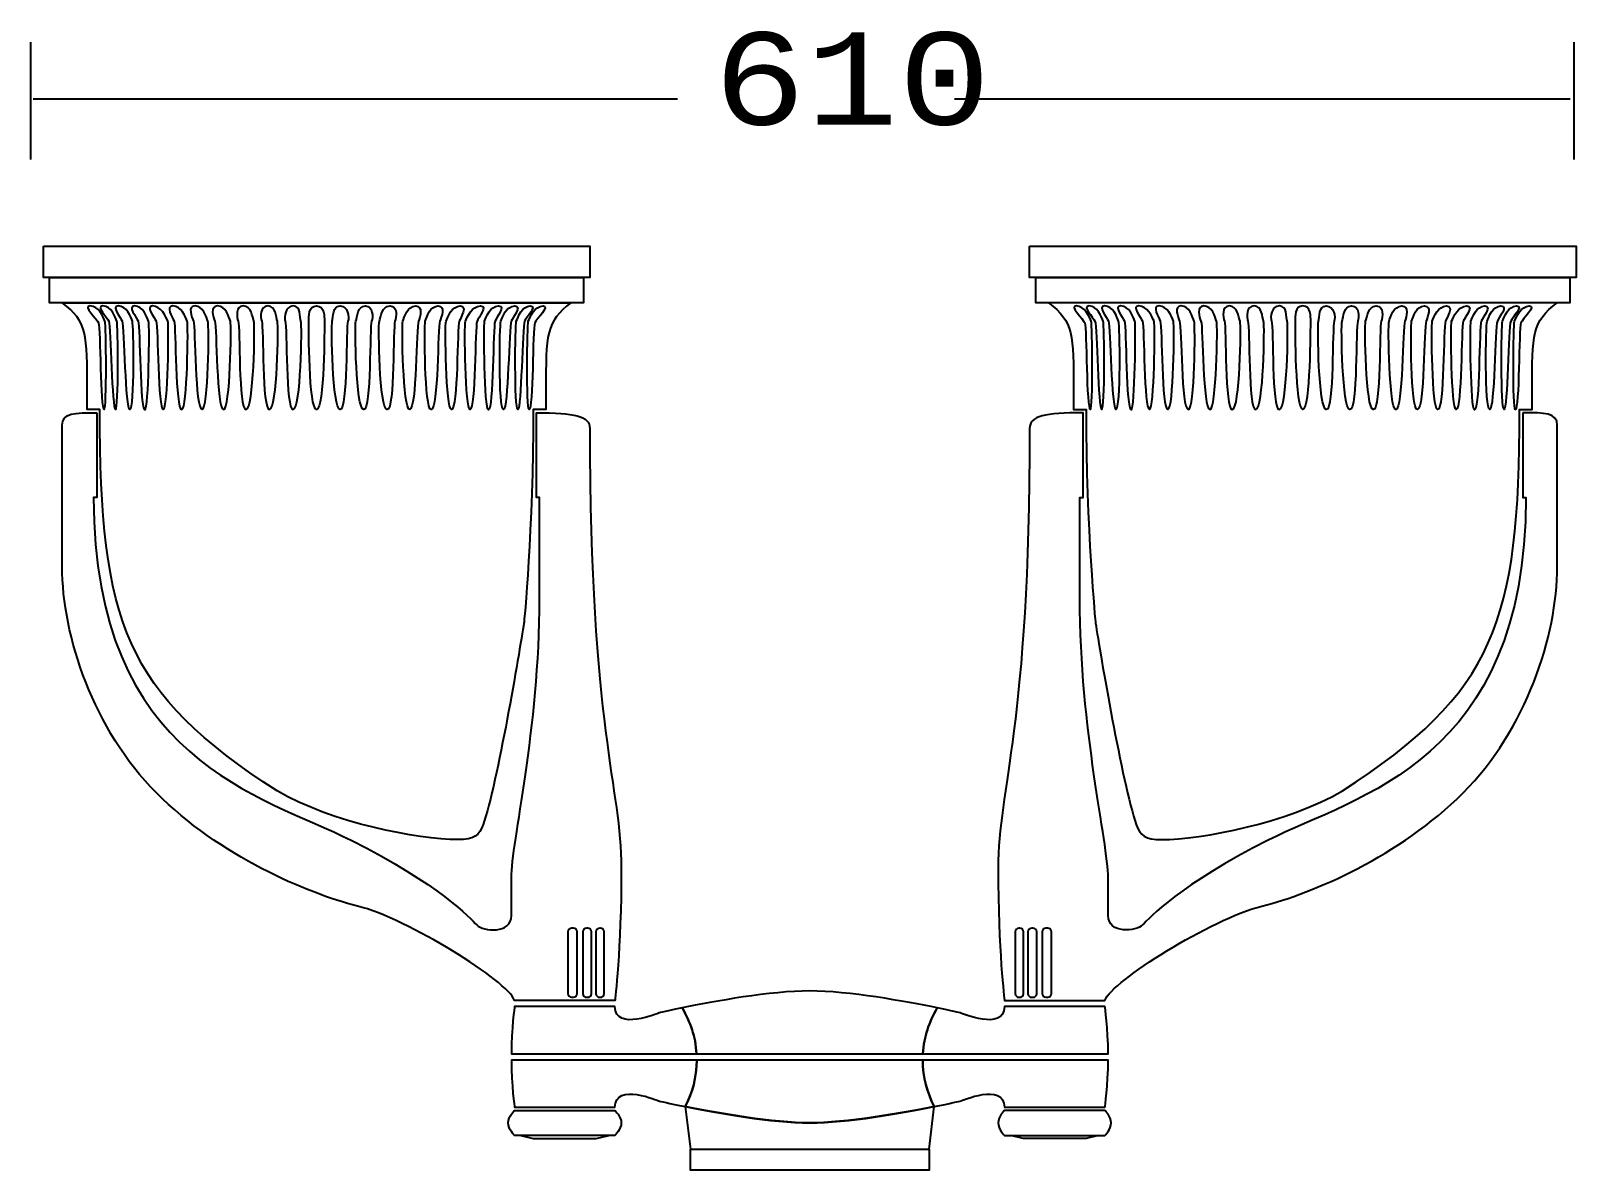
# Model space of a CAD drawing. Extents: x -7 to 263, y 17 to 216.
import ezdxf

# ---------------------------------------------------------------- set-up
doc = ezdxf.new("R2010")
doc.units = 0
doc.layers.add('LIVELLO_1', color=160, linetype='Continuous')
doc.styles.add('STD', font='txt')

# ---------------------------------------------------------------- blocks, each defined once
blk = doc.blocks.new('AI9-BLK1')
at = {"layer": 'LIVELLO_1', "color": 7}
for p, q in [((-135.25, 77.09), (-135.25, 97.62)), ((134.92, 77.09), (134.92, 97.63)), ((-22.05, 87.64), (-134.86, 87.64)), ((134.19, 87.64), (26.43, 87.64))]:
    blk.add_line(p, q, dxfattribs=at)
for points in [[(-133.07, 61.93), (-37.4, 61.93), (-37.4, 56.43), (-133.07, 56.43)], [(39.58, 61.93), (135.25, 61.93), (135.25, 56.43), (39.58, 56.43)], [(-131.97, 56.43), (-38.5, 56.43), (-38.5, 52.03), (-131.97, 52.03)], [(40.68, 56.43), (134.15, 56.43), (134.15, 52.03), (40.68, 52.03)], [(-34.1, -93.68), (-49.49, -93.68), (-47.3, -94.24), (-36.3, -94.24)], [(36.28, -93.68), (51.67, -93.68), (49.47, -94.24), (38.48, -94.24)], [(-19.8, -96.07), (21.98, -96.07), (21.98, -99.74), (-19.8, -99.74)]]:
    blk.add_lwpolyline(points, close=True, dxfattribs=at)
for points, knots in [([(-40.7, 52.03), (-40.7, 52.03), (-129.77, 52.03), (-129.77, 52.03), (-125.37, 48.73), (-125.37, 46.53), (-125.37, 36.63), (-125.37, 36.63), (-125.37, 33.33), (-125.37, 33.33), (-125.37, 33.33), (-123.17, 33.33), (-123.17, 33.33), (-123.17, -4.13), (-118.77, -16.16), (-92.16, -33.39), (-82.56, -39.01), (-67.42, -41.89), (-60.52, -41.91), (-57.63, -41.91), (-56.79, -41.25), (-56.06, -39.26), (-53.59, -32.01), (-49.75, -9.16), (-48.94, -4.06), (-48.94, -4.06), (-47.3, 12.44), (-47.3, 33.33), (-47.3, 33.33), (-45.1, 33.33), (-45.1, 33.33), (-45.1, 33.33), (-45.1, 36.63), (-45.1, 36.63), (-45.1, 46.53), (-45.1, 48.73), (-40.7, 52.03)], [0, 0, 0, 0, 1, 1, 1, 2, 2, 2, 3, 3, 3, 4, 4, 4, 5, 5, 5, 6, 6, 6, 7, 7, 7, 8, 8, 8, 9, 9, 9, 10, 10, 10, 11, 11, 11, 12, 12, 12, 12]), ([(-123.41, 48.49), (-123.68, 49.2), (-126.24, 51.48), (-124.87, 51.48), (-123.46, 51.48), (-122.54, 49.52), (-122.29, 48.8), (-122.08, 48.18), (-121.93, 33.33), (-122.42, 33.33), (-123.16, 33.33), (-123.03, 47.5), (-123.41, 48.49)], [0, 0, 0, 0, 1, 1, 1, 2, 2, 2, 3, 3, 3, 4, 4, 4, 4]), ([(-121.62, 48.8), (-121.89, 49.51), (-124, 51.48), (-122.63, 51.48), (-121.22, 51.48), (-120.45, 49.52), (-120.2, 48.8), (-119.98, 48.18), (-119.83, 33.33), (-120.45, 33.33), (-121.07, 33.33), (-121.24, 47.81), (-121.62, 48.8)], [0, 0, 0, 0, 1, 1, 1, 2, 2, 2, 3, 3, 3, 4, 4, 4, 4]), ([(-119.28, 48.8), (-119.55, 49.51), (-121.29, 51.48), (-119.92, 51.48), (-118.51, 51.48), (-117.74, 49.52), (-117.48, 48.8), (-117.26, 48.18), (-117.02, 33.33), (-117.94, 33.33), (-118.78, 33.33), (-118.91, 47.81), (-119.28, 48.8)], [0, 0, 0, 0, 1, 1, 1, 2, 2, 2, 3, 3, 3, 4, 4, 4, 4]), ([(-116.46, 48.8), (-116.73, 49.51), (-118.45, 51.48), (-117.08, 51.48), (-115.67, 51.48), (-114.9, 49.52), (-114.65, 48.8), (-114.43, 48.18), (-114.61, 33.3), (-115.29, 33.3), (-116.21, 33.3), (-116.09, 47.81), (-116.46, 48.8)], [0, 0, 0, 0, 1, 1, 1, 2, 2, 2, 3, 3, 3, 4, 4, 4, 4]), ([(-113.32, 48.8), (-113.59, 49.51), (-115.3, 51.48), (-113.94, 51.48), (-112.53, 51.48), (-111.53, 49.52), (-111.27, 48.8), (-111.06, 48.18), (-111.24, 33.3), (-112.08, 33.33), (-113.07, 33.37), (-112.94, 47.81), (-113.32, 48.8)], [0, 0, 0, 0, 1, 1, 1, 2, 2, 2, 3, 3, 3, 4, 4, 4, 4]), ([(-110.19, 48.8), (-110.47, 49.51), (-111.75, 51.48), (-110.38, 51.48), (-108.97, 51.48), (-108.14, 49.52), (-107.88, 48.8), (-107.67, 48.18), (-107.85, 33.33), (-108.83, 33.33), (-110.01, 33.33), (-109.82, 47.81), (-110.19, 48.8)], [0, 0, 0, 0, 1, 1, 1, 2, 2, 2, 3, 3, 3, 4, 4, 4, 4]), ([(-106.8, 48.8), (-107.07, 49.51), (-107.89, 51.48), (-106.52, 51.48), (-105.11, 51.48), (-104.52, 49.52), (-104.27, 48.8), (-104.05, 48.18), (-104.11, 33.3), (-105.28, 33.33), (-106.55, 33.37), (-106.43, 47.81), (-106.8, 48.8)], [0, 0, 0, 0, 1, 1, 1, 2, 2, 2, 3, 3, 3, 4, 4, 4, 4]), ([(-103.07, 48.8), (-103.34, 49.51), (-103.94, 51.48), (-102.57, 51.48), (-101.16, 51.48), (-100.57, 49.52), (-100.32, 48.8), (-100.1, 48.18), (-100.35, 33.3), (-101.52, 33.33), (-102.75, 33.37), (-102.69, 47.81), (-103.07, 48.8)], [0, 0, 0, 0, 1, 1, 1, 2, 2, 2, 3, 3, 3, 4, 4, 4, 4]), ([(-98.96, 48.8), (-99.23, 49.51), (-99.46, 51.48), (-98.09, 51.48), (-96.68, 51.48), (-96.46, 49.52), (-96.21, 48.8), (-95.99, 48.18), (-96.21, 33.33), (-97.58, 33.33), (-98.96, 33.33), (-98.58, 47.81), (-98.96, 48.8)], [0, 0, 0, 0, 1, 1, 1, 2, 2, 2, 3, 3, 3, 4, 4, 4, 4]), ([(-94.85, 48.8), (-95.12, 49.51), (-95.14, 51.48), (-93.77, 51.48), (-92.37, 51.48), (-92.35, 49.52), (-92.1, 48.8), (-91.88, 48.18), (-92.1, 33.33), (-93.47, 33.33), (-94.85, 33.33), (-94.47, 47.81), (-94.85, 48.8)], [0, 0, 0, 0, 1, 1, 1, 2, 2, 2, 3, 3, 3, 4, 4, 4, 4]), ([(-90.72, 48.8), (-90.99, 49.51), (-90.71, 51.48), (-89.34, 51.48), (-87.93, 51.48), (-88.22, 49.52), (-87.97, 48.8), (-87.75, 48.18), (-87.97, 33.33), (-89.34, 33.33), (-90.72, 33.33), (-90.34, 47.81), (-90.72, 48.8)], [0, 0, 0, 0, 1, 1, 1, 2, 2, 2, 3, 3, 3, 4, 4, 4, 4]), ([(-83.86, 48.8), (-83.86, 49.56), (-83.86, 51.48), (-85.23, 51.48), (-86.64, 51.48), (-86.61, 49.56), (-86.61, 48.8), (-86.61, 48.04), (-86.61, 33.33), (-85.23, 33.33), (-83.86, 33.33), (-83.86, 48.04), (-83.86, 48.8)], [0, 0, 0, 0, 1, 1, 1, 2, 2, 2, 3, 3, 3, 4, 4, 4, 4]), ([(-79.75, 48.8), (-79.48, 49.51), (-79.76, 51.48), (-81.12, 51.48), (-82.53, 51.48), (-82.25, 49.52), (-82.5, 48.8), (-82.71, 48.18), (-82.5, 33.33), (-81.12, 33.33), (-79.75, 33.33), (-80.12, 47.81), (-79.75, 48.8)], [0, 0, 0, 0, 1, 1, 1, 2, 2, 2, 3, 3, 3, 4, 4, 4, 4]), ([(-75.62, 48.8), (-75.34, 49.51), (-75.32, 51.48), (-76.69, 51.48), (-78.1, 51.48), (-78.11, 49.52), (-78.36, 48.8), (-78.58, 48.18), (-78.36, 33.33), (-76.99, 33.33), (-75.62, 33.33), (-75.99, 47.81), (-75.62, 48.8)], [0, 0, 0, 0, 1, 1, 1, 2, 2, 2, 3, 3, 3, 4, 4, 4, 4]), ([(-71.51, 48.8), (-71.24, 49.51), (-71.01, 51.48), (-72.38, 51.48), (-73.78, 51.48), (-74, 49.52), (-74.25, 48.8), (-74.47, 48.18), (-74.25, 33.33), (-72.88, 33.33), (-71.51, 33.33), (-71.88, 47.81), (-71.51, 48.8)], [0, 0, 0, 0, 1, 1, 1, 2, 2, 2, 3, 3, 3, 4, 4, 4, 4]), ([(-67.4, 48.8), (-67.12, 49.51), (-66.53, 51.48), (-67.89, 51.48), (-69.3, 51.48), (-69.89, 49.52), (-70.14, 48.8), (-70.36, 48.18), (-70.12, 33.3), (-68.94, 33.33), (-67.71, 33.37), (-67.77, 47.81), (-67.4, 48.8)], [0, 0, 0, 0, 1, 1, 1, 2, 2, 2, 3, 3, 3, 4, 4, 4, 4]), ([(-63.66, 48.8), (-63.39, 49.51), (-62.58, 51.48), (-63.95, 51.48), (-65.36, 51.48), (-65.95, 49.52), (-66.2, 48.8), (-66.42, 48.18), (-66.35, 33.3), (-65.18, 33.33), (-63.91, 33.37), (-64.04, 47.81), (-63.66, 48.8)], [0, 0, 0, 0, 1, 1, 1, 2, 2, 2, 3, 3, 3, 4, 4, 4, 4]), ([(-60.27, 48.8), (-60, 49.51), (-58.72, 51.48), (-60.08, 51.48), (-61.49, 51.48), (-62.33, 49.52), (-62.58, 48.8), (-62.8, 48.18), (-62.62, 33.33), (-61.62, 33.33), (-60.45, 33.33), (-60.65, 47.81), (-60.27, 48.8)], [0, 0, 0, 0, 1, 1, 1, 2, 2, 2, 3, 3, 3, 4, 4, 4, 4]), ([(-57.15, 48.8), (-56.88, 49.51), (-55.16, 51.48), (-56.53, 51.48), (-57.94, 51.48), (-58.94, 49.52), (-59.19, 48.8), (-59.4, 48.18), (-59.22, 33.3), (-58.38, 33.33), (-57.39, 33.37), (-57.52, 47.81), (-57.15, 48.8)], [0, 0, 0, 0, 1, 1, 1, 2, 2, 2, 3, 3, 3, 4, 4, 4, 4]), ([(-54, 48.8), (-53.73, 49.51), (-52.01, 51.48), (-53.39, 51.48), (-54.8, 51.48), (-55.57, 49.52), (-55.82, 48.8), (-56.04, 48.18), (-55.85, 33.3), (-55.17, 33.3), (-54.25, 33.3), (-54.37, 47.81), (-54, 48.8)], [0, 0, 0, 0, 1, 1, 1, 2, 2, 2, 3, 3, 3, 4, 4, 4, 4]), ([(-51.18, 48.8), (-50.91, 49.51), (-49.18, 51.48), (-50.55, 51.48), (-51.95, 51.48), (-52.73, 49.52), (-52.98, 48.8), (-53.2, 48.18), (-53.44, 33.33), (-52.52, 33.33), (-51.68, 33.33), (-51.56, 47.81), (-51.18, 48.8)], [0, 0, 0, 0, 1, 1, 1, 2, 2, 2, 3, 3, 3, 4, 4, 4, 4]), ([(-48.84, 48.8), (-48.57, 49.51), (-46.46, 51.48), (-47.83, 51.48), (-49.24, 51.48), (-50.01, 49.52), (-50.27, 48.8), (-50.49, 48.18), (-50.63, 33.33), (-50.01, 33.33), (-49.39, 33.33), (-49.22, 47.81), (-48.84, 48.8)], [0, 0, 0, 0, 1, 1, 1, 2, 2, 2, 3, 3, 3, 4, 4, 4, 4]), ([(-47.05, 48.49), (-46.79, 49.2), (-44.23, 51.48), (-45.6, 51.48), (-47, 51.48), (-47.92, 49.52), (-48.17, 48.8), (-48.39, 48.18), (-48.53, 33.33), (-48.04, 33.33), (-47.3, 33.33), (-47.43, 47.5), (-47.05, 48.49)], [0, 0, 0, 0, 1, 1, 1, 2, 2, 2, 3, 3, 3, 4, 4, 4, 4]), ([(42.87, 52.03), (42.87, 52.03), (131.95, 52.03), (131.95, 52.03), (127.55, 48.73), (127.55, 46.53), (127.55, 36.63), (127.55, 36.63), (127.55, 33.33), (127.55, 33.33), (127.55, 33.33), (125.35, 33.33), (125.35, 33.33), (125.35, -4.13), (120.95, -16.16), (94.34, -33.39), (84.74, -39.01), (69.6, -41.89), (62.7, -41.91), (59.81, -41.91), (58.97, -41.25), (58.24, -39.26), (55.77, -32.01), (51.93, -9.16), (51.12, -4.06), (51.12, -4.06), (49.47, 12.44), (49.47, 33.33), (49.47, 33.33), (47.27, 33.33), (47.27, 33.33), (47.27, 33.33), (47.27, 36.63), (47.27, 36.63), (47.27, 46.53), (47.27, 48.73), (42.87, 52.03)], [0, 0, 0, 0, 1, 1, 1, 2, 2, 2, 3, 3, 3, 4, 4, 4, 5, 5, 5, 6, 6, 6, 7, 7, 7, 8, 8, 8, 9, 9, 9, 10, 10, 10, 11, 11, 11, 12, 12, 12, 12]), ([(49.23, 48.49), (48.97, 49.2), (46.41, 51.48), (47.78, 51.48), (49.18, 51.48), (50.1, 49.52), (50.35, 48.8), (50.57, 48.18), (50.71, 33.33), (50.22, 33.33), (49.48, 33.33), (49.61, 47.5), (49.23, 48.49)], [0, 0, 0, 0, 1, 1, 1, 2, 2, 2, 3, 3, 3, 4, 4, 4, 4]), ([(51.02, 48.8), (50.75, 49.51), (48.64, 51.48), (50.01, 51.48), (51.42, 51.48), (52.2, 49.52), (52.45, 48.8), (52.67, 48.18), (52.81, 33.33), (52.2, 33.33), (51.57, 33.33), (51.4, 47.81), (51.02, 48.8)], [0, 0, 0, 0, 1, 1, 1, 2, 2, 2, 3, 3, 3, 4, 4, 4, 4]), ([(53.37, 48.8), (53.09, 49.51), (51.36, 51.48), (52.73, 51.48), (54.13, 51.48), (54.91, 49.52), (55.16, 48.8), (55.38, 48.18), (55.63, 33.33), (54.7, 33.33), (53.86, 33.33), (53.74, 47.81), (53.37, 48.8)], [0, 0, 0, 0, 1, 1, 1, 2, 2, 2, 3, 3, 3, 4, 4, 4, 4]), ([(56.18, 48.8), (55.91, 49.51), (54.19, 51.48), (55.56, 51.48), (56.97, 51.48), (57.75, 49.52), (58, 48.8), (58.21, 48.18), (58.03, 33.3), (57.35, 33.3), (56.43, 33.3), (56.55, 47.81), (56.18, 48.8)], [0, 0, 0, 0, 1, 1, 1, 2, 2, 2, 3, 3, 3, 4, 4, 4, 4]), ([(59.32, 48.8), (59.06, 49.51), (57.34, 51.48), (58.71, 51.48), (60.12, 51.48), (61.11, 49.52), (61.37, 48.8), (61.58, 48.18), (61.4, 33.3), (60.56, 33.33), (59.57, 33.37), (59.7, 47.81), (59.32, 48.8)], [0, 0, 0, 0, 1, 1, 1, 2, 2, 2, 3, 3, 3, 4, 4, 4, 4]), ([(62.45, 48.8), (62.18, 49.51), (60.9, 51.48), (62.27, 51.48), (63.67, 51.48), (64.51, 49.52), (64.76, 48.8), (64.98, 48.18), (64.79, 33.33), (63.8, 33.33), (62.63, 33.33), (62.83, 47.81), (62.45, 48.8)], [0, 0, 0, 0, 1, 1, 1, 2, 2, 2, 3, 3, 3, 4, 4, 4, 4]), ([(65.84, 48.8), (65.57, 49.51), (64.76, 51.48), (66.12, 51.48), (67.54, 51.48), (68.12, 49.52), (68.38, 48.8), (68.6, 48.18), (68.53, 33.3), (67.36, 33.33), (66.09, 33.37), (66.22, 47.81), (65.84, 48.8)], [0, 0, 0, 0, 1, 1, 1, 2, 2, 2, 3, 3, 3, 4, 4, 4, 4]), ([(69.58, 48.8), (69.3, 49.51), (68.71, 51.48), (70.08, 51.48), (71.48, 51.48), (72.07, 49.52), (72.32, 48.8), (72.54, 48.18), (72.3, 33.3), (71.13, 33.33), (69.89, 33.37), (69.95, 47.81), (69.58, 48.8)], [0, 0, 0, 0, 1, 1, 1, 2, 2, 2, 3, 3, 3, 4, 4, 4, 4]), ([(73.69, 48.8), (73.42, 49.51), (73.19, 51.48), (74.55, 51.48), (75.96, 51.48), (76.18, 49.52), (76.43, 48.8), (76.65, 48.18), (76.43, 33.33), (75.06, 33.33), (73.69, 33.33), (74.06, 47.81), (73.69, 48.8)], [0, 0, 0, 0, 1, 1, 1, 2, 2, 2, 3, 3, 3, 4, 4, 4, 4]), ([(77.8, 48.8), (77.52, 49.51), (77.51, 51.48), (78.87, 51.48), (80.28, 51.48), (80.29, 49.52), (80.54, 48.8), (80.76, 48.18), (80.54, 33.33), (79.17, 33.33), (77.8, 33.33), (78.17, 47.81), (77.8, 48.8)], [0, 0, 0, 0, 1, 1, 1, 2, 2, 2, 3, 3, 3, 4, 4, 4, 4]), ([(81.93, 48.8), (81.66, 49.51), (81.93, 51.48), (83.3, 51.48), (84.71, 51.48), (84.43, 49.52), (84.68, 48.8), (84.9, 48.18), (84.68, 33.33), (83.3, 33.33), (81.93, 33.33), (82.3, 47.81), (81.93, 48.8)], [0, 0, 0, 0, 1, 1, 1, 2, 2, 2, 3, 3, 3, 4, 4, 4, 4]), ([(86.04, 48.8), (86.04, 49.56), (86.04, 51.48), (87.41, 51.48), (88.82, 51.48), (88.79, 49.56), (88.79, 48.8), (88.79, 48.04), (88.79, 33.33), (87.41, 33.33), (86.04, 33.33), (86.04, 48.04), (86.04, 48.8)], [0, 0, 0, 0, 1, 1, 1, 2, 2, 2, 3, 3, 3, 4, 4, 4, 4]), ([(92.9, 48.8), (93.17, 49.51), (92.89, 51.48), (91.52, 51.48), (90.11, 51.48), (90.4, 49.52), (90.15, 48.8), (89.93, 48.18), (90.15, 33.33), (91.52, 33.33), (92.9, 33.33), (92.52, 47.81), (92.9, 48.8)], [0, 0, 0, 0, 1, 1, 1, 2, 2, 2, 3, 3, 3, 4, 4, 4, 4]), ([(97.03, 48.8), (97.3, 49.51), (97.32, 51.48), (95.95, 51.48), (94.55, 51.48), (94.53, 49.52), (94.28, 48.8), (94.06, 48.18), (94.28, 33.33), (95.66, 33.33), (97.03, 33.33), (96.65, 47.81), (97.03, 48.8)], [0, 0, 0, 0, 1, 1, 1, 2, 2, 2, 3, 3, 3, 4, 4, 4, 4]), ([(101.14, 48.8), (101.41, 49.51), (101.64, 51.48), (100.27, 51.48), (98.86, 51.48), (98.64, 49.52), (98.39, 48.8), (98.18, 48.18), (98.39, 33.33), (99.76, 33.33), (101.14, 33.33), (100.76, 47.81), (101.14, 48.8)], [0, 0, 0, 0, 1, 1, 1, 2, 2, 2, 3, 3, 3, 4, 4, 4, 4]), ([(105.25, 48.8), (105.52, 49.51), (106.12, 51.48), (104.75, 51.48), (103.34, 51.48), (102.75, 49.52), (102.5, 48.8), (102.28, 48.18), (102.53, 33.3), (103.7, 33.33), (104.94, 33.37), (104.87, 47.81), (105.25, 48.8)], [0, 0, 0, 0, 1, 1, 1, 2, 2, 2, 3, 3, 3, 4, 4, 4, 4]), ([(108.98, 48.8), (109.25, 49.51), (110.07, 51.48), (108.7, 51.48), (107.29, 51.48), (106.7, 49.52), (106.45, 48.8), (106.23, 48.18), (106.29, 33.3), (107.46, 33.33), (108.74, 33.37), (108.6, 47.81), (108.98, 48.8)], [0, 0, 0, 0, 1, 1, 1, 2, 2, 2, 3, 3, 3, 4, 4, 4, 4]), ([(112.37, 48.8), (112.65, 49.51), (113.93, 51.48), (112.56, 51.48), (111.15, 51.48), (110.32, 49.52), (110.06, 48.8), (109.85, 48.18), (110.03, 33.33), (111.01, 33.33), (112.19, 33.33), (112, 47.81), (112.37, 48.8)], [0, 0, 0, 0, 1, 1, 1, 2, 2, 2, 3, 3, 3, 4, 4, 4, 4]), ([(115.5, 48.8), (115.77, 49.51), (117.49, 51.48), (116.11, 51.48), (114.71, 51.48), (113.71, 49.52), (113.46, 48.8), (113.24, 48.18), (113.42, 33.3), (114.26, 33.33), (115.25, 33.37), (115.12, 47.81), (115.5, 48.8)], [0, 0, 0, 0, 1, 1, 1, 2, 2, 2, 3, 3, 3, 4, 4, 4, 4]), ([(118.64, 48.8), (118.91, 49.51), (120.63, 51.48), (119.26, 51.48), (117.85, 51.48), (117.08, 49.52), (116.83, 48.8), (116.61, 48.18), (116.79, 33.3), (117.47, 33.3), (118.4, 33.3), (118.26, 47.81), (118.64, 48.8)], [0, 0, 0, 0, 1, 1, 1, 2, 2, 2, 3, 3, 3, 4, 4, 4, 4]), ([(121.46, 48.8), (121.73, 49.51), (123.47, 51.48), (122.09, 51.48), (120.69, 51.48), (119.92, 49.52), (119.66, 48.8), (119.44, 48.18), (119.2, 33.33), (120.12, 33.33), (120.97, 33.33), (121.08, 47.81), (121.46, 48.8)], [0, 0, 0, 0, 1, 1, 1, 2, 2, 2, 3, 3, 3, 4, 4, 4, 4]), ([(123.8, 48.8), (124.07, 49.51), (126.18, 51.48), (124.81, 51.48), (123.4, 51.48), (122.63, 49.52), (122.37, 48.8), (122.16, 48.18), (122.01, 33.33), (122.63, 33.33), (123.25, 33.33), (123.42, 47.81), (123.8, 48.8)], [0, 0, 0, 0, 1, 1, 1, 2, 2, 2, 3, 3, 3, 4, 4, 4, 4]), ([(125.59, 48.49), (125.86, 49.2), (128.41, 51.48), (127.05, 51.48), (125.64, 51.48), (124.73, 49.52), (124.47, 48.8), (124.26, 48.18), (124.11, 33.33), (124.6, 33.33), (125.34, 33.33), (125.21, 47.5), (125.59, 48.49)], [0, 0, 0, 0, 1, 1, 1, 2, 2, 2, 3, 3, 3, 4, 4, 4, 4]), ([(-123.72, 32.78), (-127.57, 32.78), (-129.77, 32.78), (-129.77, 30.58), (-129.77, 30.58), (-129.77, 5.84), (-129.77, 5.84), (-129.77, -6.26), (-124.27, -22.75), (-113.27, -33.75), (-102.28, -44.75), (-86.88, -51.35), (-78.08, -53.54), (-69.29, -55.74), (-51.69, -66.74), (-50.59, -70.04), (-50.59, -70.04), (-33, -70.04), (-33, -70.04), (-33, -70.04), (-31.9, -61.24), (-31.9, -46.95), (-31.9, -32.65), (-37.4, -22.76), (-37.4, 30.04), (-37.4, 32.23), (-40.15, 32.78), (-46.75, 32.78), (-46.75, 32.78), (-46.75, 17.93), (-46.75, 17.93), (-46.75, 17.93), (-46.2, 17.93), (-46.2, 17.93), (-46.2, 17.93), (-46.2, 0.34), (-46.2, 0.34), (-46.2, -22.75), (-51.14, -42.55), (-51.14, -48.6), (-51.14, -48.6), (-51.14, -55.2), (-51.14, -55.2), (-51.14, -58.5), (-56.09, -57.95), (-57.19, -56.84), (-58.29, -55.74), (-63.79, -49.7), (-79.19, -42), (-94.58, -34.3), (-124.27, -28.25), (-124.27, 17.93), (-124.27, 17.93), (-123.72, 17.93), (-123.72, 17.93), (-123.72, 17.93), (-123.72, 32.78), (-123.72, 32.78)], [0, 0, 0, 0, 1, 1, 1, 2, 2, 2, 3, 3, 3, 4, 4, 4, 5, 5, 5, 6, 6, 6, 7, 7, 7, 8, 8, 8, 9, 9, 9, 10, 10, 10, 11, 11, 11, 12, 12, 12, 13, 13, 13, 14, 14, 14, 15, 15, 15, 16, 16, 16, 17, 17, 17, 18, 18, 18, 19, 19, 19, 19]), ([(125.9, 32.78), (129.75, 32.78), (131.95, 32.78), (131.95, 30.58), (131.95, 30.58), (131.95, 5.84), (131.95, 5.84), (131.95, -6.26), (126.45, -22.75), (115.45, -33.75), (104.46, -44.75), (89.06, -51.35), (80.26, -53.54), (71.47, -55.74), (53.87, -66.74), (52.77, -70.04), (52.77, -70.04), (35.18, -70.04), (35.18, -70.04), (35.18, -70.04), (34.08, -61.24), (34.08, -46.95), (34.08, -32.65), (39.58, -22.76), (39.58, 30.04), (39.58, 32.23), (42.33, 32.78), (48.93, 32.78), (48.93, 32.78), (48.93, 17.93), (48.93, 17.93), (48.93, 17.93), (48.37, 17.93), (48.37, 17.93), (48.37, 17.93), (48.37, 0.34), (48.37, 0.34), (48.37, -22.75), (53.33, -42.55), (53.33, -48.6), (53.33, -48.6), (53.33, -55.2), (53.33, -55.2), (53.33, -58.5), (58.27, -57.95), (59.37, -56.84), (60.47, -55.74), (65.97, -49.7), (81.36, -42), (96.76, -34.3), (126.45, -28.25), (126.45, 17.93), (126.45, 17.93), (125.9, 17.93), (125.9, 17.93), (125.9, 17.93), (125.9, 32.78), (125.9, 32.78)], [0, 0, 0, 0, 1, 1, 1, 2, 2, 2, 3, 3, 3, 4, 4, 4, 5, 5, 5, 6, 6, 6, 7, 7, 7, 8, 8, 8, 9, 9, 9, 10, 10, 10, 11, 11, 11, 12, 12, 12, 13, 13, 13, 14, 14, 14, 15, 15, 15, 16, 16, 16, 17, 17, 17, 18, 18, 18, 19, 19, 19, 19]), ([(-40.59, -57.4), (-40.59, -57.4), (-40.26, -57.4), (-40.26, -57.4), (-39.89, -57.4), (-39.6, -57.69), (-39.6, -58.05), (-39.6, -58.05), (-39.6, -68.84), (-39.6, -68.84), (-39.6, -69.2), (-39.89, -69.49), (-40.26, -69.49), (-40.26, -69.49), (-40.59, -69.49), (-40.59, -69.49), (-40.95, -69.49), (-41.24, -69.2), (-41.24, -68.84), (-41.24, -68.84), (-41.24, -58.05), (-41.24, -58.05), (-41.24, -57.69), (-40.95, -57.4), (-40.59, -57.4)], [0, 0, 0, 0, 1, 1, 1, 2, 2, 2, 3, 3, 3, 4, 4, 4, 5, 5, 5, 6, 6, 6, 7, 7, 7, 8, 8, 8, 8]), ([(-37.98, -57.4), (-37.98, -57.4), (-37.76, -57.4), (-37.76, -57.4), (-37.4, -57.4), (-37.11, -57.69), (-37.11, -58.05), (-37.11, -58.05), (-37.11, -68.86), (-37.11, -68.86), (-37.11, -69.22), (-37.4, -69.51), (-37.76, -69.51), (-37.76, -69.51), (-37.98, -69.51), (-37.98, -69.51), (-38.34, -69.51), (-38.64, -69.22), (-38.64, -68.86), (-38.64, -68.86), (-38.64, -58.05), (-38.64, -58.05), (-38.64, -57.69), (-38.34, -57.4), (-37.98, -57.4)], [0, 0, 0, 0, 1, 1, 1, 2, 2, 2, 3, 3, 3, 4, 4, 4, 5, 5, 5, 6, 6, 6, 7, 7, 7, 8, 8, 8, 8]), ([(-35.68, -57.4), (-35.68, -57.4), (-35.55, -57.4), (-35.55, -57.4), (-35.18, -57.4), (-34.88, -57.69), (-34.88, -58.05), (-34.88, -58.05), (-34.88, -68.86), (-34.88, -68.86), (-34.88, -69.22), (-35.18, -69.51), (-35.55, -69.51), (-35.55, -69.51), (-35.68, -69.51), (-35.68, -69.51), (-36.04, -69.51), (-36.34, -69.22), (-36.34, -68.86), (-36.34, -68.86), (-36.34, -58.05), (-36.34, -58.05), (-36.34, -57.69), (-36.04, -57.4), (-35.68, -57.4)], [0, 0, 0, 0, 1, 1, 1, 2, 2, 2, 3, 3, 3, 4, 4, 4, 5, 5, 5, 6, 6, 6, 7, 7, 7, 8, 8, 8, 8]), ([(37.72, -57.4), (37.72, -57.4), (37.86, -57.4), (37.86, -57.4), (38.22, -57.4), (38.52, -57.69), (38.52, -58.05), (38.52, -58.05), (38.52, -68.86), (38.52, -68.86), (38.52, -69.22), (38.22, -69.51), (37.86, -69.51), (37.86, -69.51), (37.72, -69.51), (37.72, -69.51), (37.36, -69.51), (37.07, -69.22), (37.07, -68.86), (37.07, -68.86), (37.07, -58.05), (37.07, -58.05), (37.07, -57.69), (37.36, -57.4), (37.72, -57.4)], [0, 0, 0, 0, 1, 1, 1, 2, 2, 2, 3, 3, 3, 4, 4, 4, 5, 5, 5, 6, 6, 6, 7, 7, 7, 8, 8, 8, 8]), ([(39.95, -57.4), (39.95, -57.4), (40.16, -57.4), (40.16, -57.4), (40.53, -57.4), (40.82, -57.69), (40.82, -58.05), (40.82, -58.05), (40.82, -68.86), (40.82, -68.86), (40.82, -69.22), (40.53, -69.51), (40.16, -69.51), (40.16, -69.51), (39.95, -69.51), (39.95, -69.51), (39.58, -69.51), (39.29, -69.22), (39.29, -68.86), (39.29, -68.86), (39.29, -58.05), (39.29, -58.05), (39.29, -57.69), (39.58, -57.4), (39.95, -57.4)], [0, 0, 0, 0, 1, 1, 1, 2, 2, 2, 3, 3, 3, 4, 4, 4, 5, 5, 5, 6, 6, 6, 7, 7, 7, 8, 8, 8, 8]), ([(42.44, -57.4), (42.44, -57.4), (42.77, -57.4), (42.77, -57.4), (43.13, -57.4), (43.42, -57.69), (43.42, -58.05), (43.42, -58.05), (43.42, -68.84), (43.42, -68.84), (43.42, -69.2), (43.13, -69.49), (42.77, -69.49), (42.77, -69.49), (42.44, -69.49), (42.44, -69.49), (42.07, -69.49), (41.77, -69.2), (41.77, -68.84), (41.77, -68.84), (41.77, -58.05), (41.77, -58.05), (41.77, -57.69), (42.07, -57.4), (42.44, -57.4)], [0, 0, 0, 0, 1, 1, 1, 2, 2, 2, 3, 3, 3, 4, 4, 4, 5, 5, 5, 6, 6, 6, 7, 7, 7, 8, 8, 8, 8]), ([(1.09, -68.39), (7.92, -68.39), (17.88, -70.22), (23.41, -71.36), (21.97, -73.92), (21.08, -76.29), (20.91, -79.39), (20.91, -79.39), (1.09, -79.39), (1.09, -79.39), (1.09, -79.39), (-18.73, -79.39), (-18.73, -79.39), (-18.9, -76.29), (-19.79, -73.92), (-21.23, -71.36), (-15.7, -70.22), (-5.74, -68.39), (1.09, -68.39)], [0, 0, 0, 0, 1, 1, 1, 2, 2, 2, 3, 3, 3, 4, 4, 4, 5, 5, 5, 6, 6, 6, 6]), ([(-18.73, -79.39), (-18.73, -79.39), (-51.14, -79.39), (-51.14, -79.39), (-51.14, -74.99), (-50.59, -71.14), (-50.59, -71.14), (-50.59, -71.14), (-33, -71.14), (-33, -71.14), (-33, -75.54), (-25.3, -72.24), (-25.3, -72.24), (-25.3, -72.24), (-23.72, -71.87), (-21.23, -71.36), (-19.79, -73.92), (-18.9, -76.29), (-18.73, -79.39)], [0, 0, 0, 0, 1, 1, 1, 2, 2, 2, 3, 3, 3, 4, 4, 4, 5, 5, 5, 6, 6, 6, 6]), ([(23.41, -71.36), (25.9, -71.87), (27.48, -72.24), (27.48, -72.24), (27.48, -72.24), (35.18, -75.54), (35.18, -71.14), (35.18, -71.14), (52.77, -71.14), (52.77, -71.14), (52.77, -71.14), (53.33, -74.99), (53.33, -79.39), (53.33, -79.39), (20.91, -79.39), (20.91, -79.39), (21.08, -76.29), (21.97, -73.92), (23.41, -71.36)], [0, 0, 0, 0, 1, 1, 1, 2, 2, 2, 3, 3, 3, 4, 4, 4, 5, 5, 5, 6, 6, 6, 6]), ([(-20.7, -88.63), (-23.49, -88.06), (-25.3, -87.64), (-25.3, -87.64), (-25.3, -87.64), (-33, -84.34), (-33, -88.74), (-33, -88.74), (-50.59, -88.74), (-50.59, -88.74), (-50.59, -88.74), (-51.14, -84.89), (-51.14, -80.49), (-51.14, -80.49), (-18.7, -80.49), (-18.7, -80.49), (-18.7, -83.61), (-19.43, -86.01), (-20.7, -88.63)], [0, 0, 0, 0, 1, 1, 1, 2, 2, 2, 3, 3, 3, 4, 4, 4, 5, 5, 5, 6, 6, 6, 6]), ([(1.09, -91.49), (-5.53, -91.49), (-15.09, -89.77), (-20.7, -88.63), (-19.43, -86.01), (-18.7, -83.61), (-18.7, -80.49), (-18.7, -80.49), (1.09, -80.49), (1.09, -80.49), (1.09, -80.49), (20.88, -80.49), (20.88, -80.49), (20.88, -83.61), (21.61, -86.01), (22.89, -88.63), (17.27, -89.77), (7.71, -91.49), (1.09, -91.49)], [0, 0, 0, 0, 1, 1, 1, 2, 2, 2, 3, 3, 3, 4, 4, 4, 5, 5, 5, 6, 6, 6, 6]), ([(20.88, -80.49), (20.88, -80.49), (53.33, -80.49), (53.33, -80.49), (53.33, -84.89), (52.77, -88.74), (52.77, -88.74), (52.77, -88.74), (35.18, -88.74), (35.18, -88.74), (35.18, -84.34), (27.48, -87.64), (27.48, -87.64), (27.48, -87.64), (25.67, -88.06), (22.89, -88.63), (21.61, -86.01), (20.88, -83.61), (20.88, -80.49)], [0, 0, 0, 0, 1, 1, 1, 2, 2, 2, 3, 3, 3, 4, 4, 4, 5, 5, 5, 6, 6, 6, 6]), ([(22.89, -88.63), (22.89, -88.63), (21.98, -96.07), (21.98, -96.07), (21.98, -96.07), (-19.8, -96.07), (-19.8, -96.07), (-19.8, -96.07), (-20.7, -88.63), (-20.7, -88.63), (-15.01, -89.76), (-5.15, -91.49), (1.09, -91.49), (7.33, -91.49), (17.19, -89.76), (22.89, -88.63)], [0, 0, 0, 0, 1, 1, 1, 2, 2, 2, 3, 3, 3, 4, 4, 4, 5, 5, 5, 5]), ([(-33, -89.29), (-33, -89.29), (-50.59, -89.29), (-50.59, -89.29), (-50.59, -89.29), (-51.69, -90.39), (-51.69, -91.49), (-51.69, -92.59), (-50.59, -93.68), (-50.59, -93.68), (-50.59, -93.68), (-33, -93.68), (-33, -93.68), (-33, -93.68), (-31.9, -92.59), (-31.9, -91.49), (-31.9, -90.39), (-33, -89.29), (-33, -89.29)], [0, 0, 0, 0, 1, 1, 1, 2, 2, 2, 3, 3, 3, 4, 4, 4, 5, 5, 5, 6, 6, 6, 6]), ([(35.18, -89.29), (35.18, -89.29), (52.77, -89.29), (52.77, -89.29), (52.77, -89.29), (53.87, -90.39), (53.87, -91.49), (53.87, -92.59), (52.77, -93.68), (52.77, -93.68), (52.77, -93.68), (35.18, -93.68), (35.18, -93.68), (35.18, -93.68), (34.08, -92.59), (34.08, -91.49), (34.08, -90.39), (35.18, -89.29), (35.18, -89.29)], [0, 0, 0, 0, 1, 1, 1, 2, 2, 2, 3, 3, 3, 4, 4, 4, 5, 5, 5, 6, 6, 6, 6])]:
    blk.add_open_spline(points, degree=3, knots=knots, dxfattribs=at)
at = {"layer": 'LIVELLO_1', "color": 7, "insert": (-15.81, 99.34), "char_height": 16.1652, "attachment_point": 1, "style": 'STD'}
blk.add_mtext('\\fCourier|b0|i0;\\H16.1652;\\C7;610', dxfattribs=at)

msp = doc.modelspace()

# ---------------------------------------------------------------- block references
at = {"layer": 'LIVELLO_1', "color": 7}
msp.add_blockref('AI9-BLK1', (127.879533, 116.388159), dxfattribs=at)

doc.saveas('drawing.dxf')
